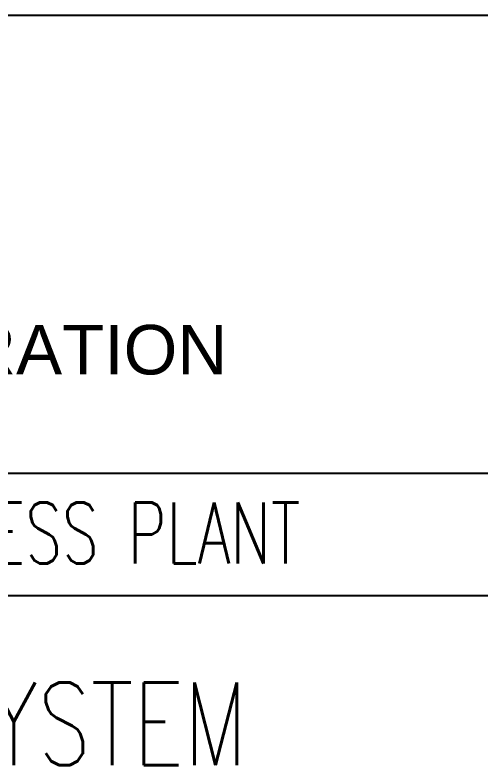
# Model space of a CAD drawing. Header units: inches. Extents: x 112 to 4169, y -2569 to 841.
# Drawn here: x 2493.53 to 2518.74, y 143.89 to 184.46 of the extents above; entities that cross this region are included whole.
import ezdxf

# ---------------------------------------------------------------- set-up
doc = ezdxf.new("R2010")
doc.units = ezdxf.units.IN
doc.header["$MEASUREMENT"] = 0
doc.layers.add('E-MDB', color=1, linetype='Continuous', lineweight=30)
doc.layers.add('TEG BORDER', color=7, linetype='Continuous')
doc.styles.add('HZTXT', font='simplexs.shx', dxfattribs={"width": 0.7, "bigfont": 'hztxt.shx'})
doc.styles.get("Standard").update_dxf_attribs({"font": 'arial.ttf'})
doc.styles.add('TAVE1', font='ROMANS.shx', dxfattribs={"width": 0.75})

# ---------------------------------------------------------------- blocks, each defined once
blk = doc.blocks.new('240 BORDER A2')
at = {"layer": 'TEG BORDER', "color": 0}
blk.add_line((489, 61), (589, 61), dxfattribs=at)
at = {"layer": 'TEG BORDER'}
for p, q in [((489, 46), (589, 46)), ((489, 42), (589, 42))]:
    blk.add_line(p, q, dxfattribs=at)
at = {"color": 7, "linetype": 'Continuous', "lineweight": -3}
blk.add_text('SINOPEC PETROLEUM ENGINEERING CORPORATION', height=1.62, dxfattribs=at).set_placement((505.755, 49.237))
at = {"linetype": 'Continuous', "lineweight": -3, "style": 'HZTXT', "width": 0.7}
blk.add_text('60 MMSCFD SILICAGEL DEHYDRATION TYPE NATURAL GAS PROCESS PLANT', height=2, dxfattribs=at).set_placement((497.505, 43.049))

msp = doc.modelspace()

# ---------------------------------------------------------------- block references
at = {"xscale": 1.652949273830399, "yscale": 1.652949273830399, "zscale": 1.652949273830399}
msp.add_blockref('240 BORDER A2', (1571.766, 83.634), dxfattribs=at)

# ---------------------------------------------------------------- texts
at = {"layer": 'E-MDB', "color": 0, "lineweight": 0, "style": 'TAVE1', "width": 0.75}
msp.add_text('DESIGN OF BUILDING ELECTRICAL SYSTEM', height=4.46513, dxfattribs=at).set_placement((2412.959, 143.891))

doc.saveas('drawing.dxf')
